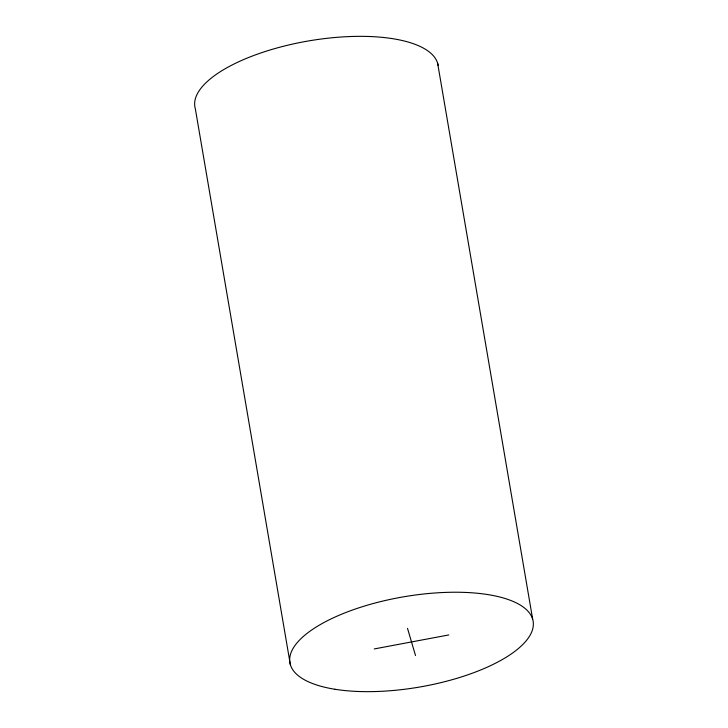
<?xml version="1.0" encoding="UTF-8"?>
<svg xmlns="http://www.w3.org/2000/svg" width="728" height="728" viewBox="0 0 728 728"><rect width="100%" height="100%" fill="white"/><g stroke="black" fill="none" stroke-linecap="round" stroke-linejoin="round"><path stroke-width="1.09" d="M374.228 648.939L448.785 634.943M407.507 628.337L415.515 655.546M437.646 63.318L532.668 619.2M290.354 664.682L195.332 108.8A123.378 45.819 -9.7 0 1 306.342 41.323A123.378 45.819 -9.7 0 1 438.129 65.438M335.044 689.28A123.378 45.819 -9.7 0 0 531.904 631.422A123.378 45.819 -9.7 0 0 367.576 605.123A123.378 45.819 -9.7 0 0 335.044 689.28"/></g></svg>
